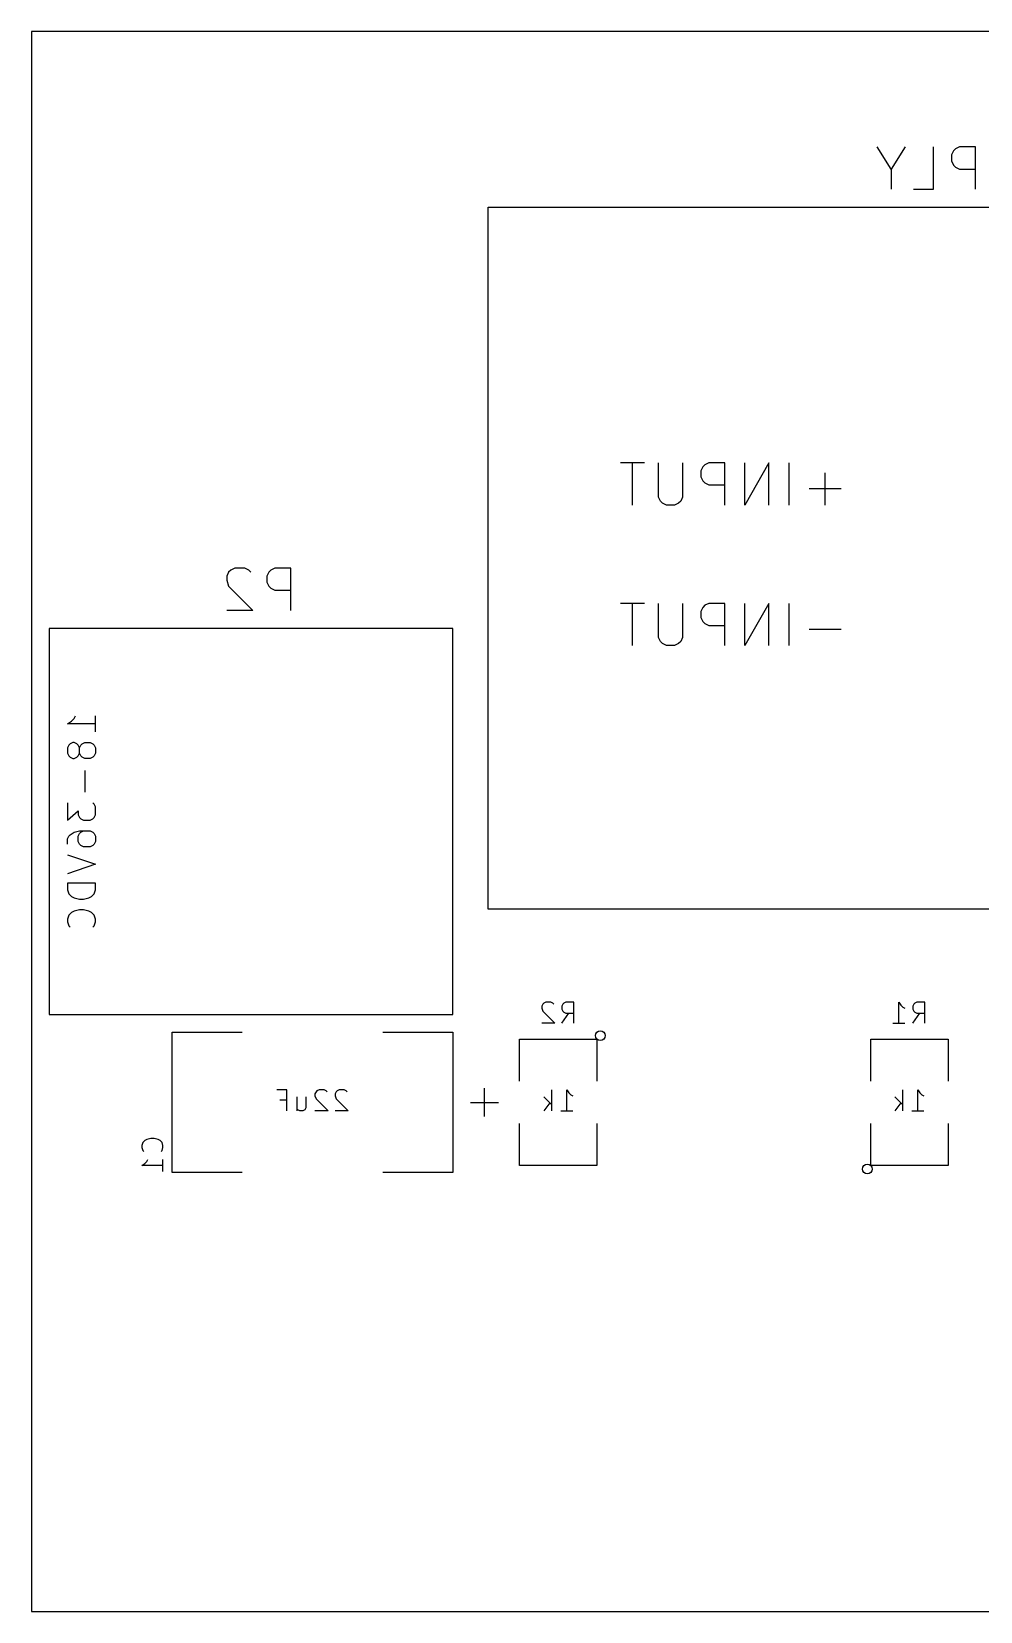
# Model space of a CAD drawing. Header units: inches. Extents: x 0 to 4.25, y 0 to 2.25.
# Drawn here: x 0 to 1.351, y 0 to 2.25 of the extents above; entities that cross this region are included whole.
import ezdxf

# ---------------------------------------------------------------- set-up
doc = ezdxf.new("R2010")
doc.units = ezdxf.units.IN
doc.layers.add('BLACK', color=1, linetype='CONTINUOUS')

msp = doc.modelspace()

# ---------------------------------------------------------------- linework, layer by layer
at = {"layer": 'BLACK'}
for p, q in [((0, 2.25), (0, 0)), ((4.25, 2.25), (0, 2.25)), ((1.2242, 2.0543), (1.2042, 2.0857)), ((1.2442, 2.0857), (1.2242, 2.0543)), ((1.2842, 2.0257), (1.2842, 2.0857)), ((1.3128, 2.08), (1.3099, 2.0743)), ((1.3099, 2.0743), (1.3099, 2.0657)), ((1.3156, 2.0829), (1.3128, 2.08)), ((1.3214, 2.0857), (1.3156, 2.0829)), ((1.3442, 2.0857), (1.3214, 2.0857)), ((1.3442, 2.0257), (1.3442, 2.0857)), ((1.2242, 2.0543), (1.2242, 2.0257)), ((1.3099, 2.0657), (1.3128, 2.06)), ((1.3128, 2.06), (1.3156, 2.0571)), ((1.3156, 2.0571), (1.3214, 2.0543)), ((1.3214, 2.0543), (1.3442, 2.0543)), ((1.2556, 2.0257), (1.2842, 2.0257)), ((0.65, 1), (0.65, 2)), ((0.65, 2), (2.65, 2)), ((0.8728, 1.6357), (0.8385, 1.6357)), ((0.8556, 1.5757), (0.8556, 1.6357)), ((0.8928, 1.5871), (0.8928, 1.6357)), ((0.9271, 1.6357), (0.9271, 1.5871)), ((0.9557, 1.63), (0.9528, 1.6243)), ((0.9528, 1.6243), (0.9528, 1.6157)), ((0.9585, 1.6329), (0.9557, 1.63)), ((0.9643, 1.6357), (0.9585, 1.6329)), ((0.9871, 1.6357), (0.9643, 1.6357)), ((0.9871, 1.5757), (0.9871, 1.6357)), ((1.05, 1.6357), (1.0157, 1.5757)), ((1.0157, 1.5757), (1.0157, 1.6357)), ((1.05, 1.5757), (1.05, 1.6357)), ((1.0786, 1.5757), (1.0786, 1.6357)), ((1.1301, 1.5757), (1.1301, 1.6214)), ((0.9528, 1.6157), (0.9557, 1.61)), ((0.9557, 1.61), (0.9585, 1.6071)), ((0.9585, 1.6071), (0.9643, 1.6043)), ((0.9643, 1.6043), (0.9871, 1.6043)), ((1.1529, 1.5986), (1.1072, 1.5986)), ((0.8957, 1.5814), (0.8928, 1.5871)), ((0.8985, 1.5786), (0.8957, 1.5814)), ((0.9043, 1.5757), (0.8985, 1.5786)), ((0.9157, 1.5757), (0.9043, 1.5757)), ((0.9214, 1.5786), (0.9157, 1.5757)), ((0.9243, 1.5814), (0.9214, 1.5786)), ((0.9271, 1.5871), (0.9243, 1.5814)), ((0.2892, 1.4857), (0.2835, 1.4829)), ((0.3035, 1.4857), (0.2892, 1.4857)), ((0.3092, 1.4829), (0.3035, 1.4857)), ((0.3464, 1.4857), (0.3406, 1.4829)), ((0.3692, 1.4857), (0.3464, 1.4857)), ((0.3692, 1.4257), (0.3692, 1.4857)), ((0.2806, 1.48), (0.2778, 1.4743)), ((0.2778, 1.4743), (0.2778, 1.4686)), ((0.2778, 1.4686), (0.2806, 1.46)), ((0.2835, 1.4829), (0.2806, 1.48)), ((0.3121, 1.48), (0.3092, 1.4829)), ((0.3378, 1.48), (0.3349, 1.4743)), ((0.3349, 1.4743), (0.3349, 1.4657)), ((0.3349, 1.4657), (0.3378, 1.46)), ((0.3406, 1.4829), (0.3378, 1.48)), ((0.2806, 1.46), (0.3149, 1.4257)), ((0.3378, 1.46), (0.3406, 1.4571)), ((0.3406, 1.4571), (0.3464, 1.4543)), ((0.3464, 1.4543), (0.3692, 1.4543)), ((0.3149, 1.4257), (0.2778, 1.4257)), ((0.8728, 1.4357), (0.8385, 1.4357)), ((0.8556, 1.3757), (0.8556, 1.4357)), ((0.8928, 1.3871), (0.8928, 1.4357)), ((0.9271, 1.4357), (0.9271, 1.3871)), ((0.9557, 1.43), (0.9528, 1.4243)), ((0.9528, 1.4243), (0.9528, 1.4157)), ((0.9585, 1.4329), (0.9557, 1.43)), ((0.9643, 1.4357), (0.9585, 1.4329)), ((0.9871, 1.4357), (0.9643, 1.4357)), ((0.9871, 1.3757), (0.9871, 1.4357)), ((1.05, 1.4357), (1.0157, 1.3757)), ((1.0157, 1.3757), (1.0157, 1.4357)), ((1.05, 1.3757), (1.05, 1.4357)), ((1.0786, 1.3757), (1.0786, 1.4357)), ((0.025, 1.4), (0.025, 0.85)), ((0.6, 1.4), (0.025, 1.4)), ((0.6, 0.85), (0.6, 1.4)), ((0.9528, 1.4157), (0.9557, 1.41)), ((0.9557, 1.41), (0.9585, 1.4071)), ((0.9585, 1.4071), (0.9643, 1.4043)), ((0.9643, 1.4043), (0.9871, 1.4043)), ((1.1529, 1.3986), (1.1072, 1.3986)), ((0.8957, 1.3814), (0.8928, 1.3871)), ((0.8985, 1.3786), (0.8957, 1.3814)), ((0.9043, 1.3757), (0.8985, 1.3786)), ((0.9157, 1.3757), (0.9043, 1.3757)), ((0.9214, 1.3786), (0.9157, 1.3757)), ((0.9243, 1.3814), (0.9214, 1.3786)), ((0.9271, 1.3871), (0.9243, 1.3814)), ((0.0512, 1.2641), (0.0569, 1.2679)), ((0.0912, 1.2641), (0.0512, 1.2641)), ((0.0569, 1.2679), (0.0607, 1.2717)), ((0.0607, 1.2717), (0.0626, 1.2755)), ((0.0912, 1.2526), (0.0912, 1.2755)), ((0.0531, 1.2336), (0.0512, 1.2298)), ((0.0512, 1.2298), (0.0512, 1.2221)), ((0.0512, 1.2221), (0.0531, 1.2183)), ((0.055, 1.2355), (0.0531, 1.2336)), ((0.0531, 1.2183), (0.055, 1.2164)), ((0.0588, 1.2374), (0.055, 1.2355)), ((0.055, 1.2164), (0.0588, 1.2145)), ((0.0607, 1.2374), (0.0588, 1.2374)), ((0.0645, 1.2355), (0.0607, 1.2374)), ((0.0607, 1.2145), (0.0645, 1.2164)), ((0.0664, 1.2336), (0.0645, 1.2355)), ((0.0645, 1.2164), (0.0664, 1.2183)), ((0.0683, 1.2298), (0.0664, 1.2336)), ((0.0664, 1.2183), (0.0683, 1.2221)), ((0.0683, 1.2298), (0.0702, 1.2336)), ((0.0683, 1.2221), (0.0683, 1.2298)), ((0.0702, 1.2183), (0.0683, 1.2221)), ((0.0702, 1.2336), (0.0721, 1.2355)), ((0.0721, 1.2164), (0.0702, 1.2183)), ((0.0721, 1.2355), (0.076, 1.2374)), ((0.076, 1.2145), (0.0721, 1.2164)), ((0.076, 1.2374), (0.0836, 1.2374)), ((0.0836, 1.2374), (0.0874, 1.2355)), ((0.0874, 1.2164), (0.0836, 1.2145)), ((0.0874, 1.2355), (0.0893, 1.2336)), ((0.0893, 1.2183), (0.0874, 1.2164)), ((0.0893, 1.2336), (0.0912, 1.2298)), ((0.0912, 1.2221), (0.0893, 1.2183)), ((0.0912, 1.2298), (0.0912, 1.2221)), ((0.0588, 1.2145), (0.0607, 1.2145)), ((0.0836, 1.2145), (0.076, 1.2145)), ((0.076, 1.1974), (0.076, 1.1669)), ((0.0512, 1.1517), (0.0512, 1.1269)), ((0.0893, 1.1498), (0.0874, 1.1517)), ((0.0912, 1.146), (0.0893, 1.1498)), ((0.0512, 1.1269), (0.0664, 1.1403)), ((0.0664, 1.1403), (0.0664, 1.1345)), ((0.0664, 1.1345), (0.0683, 1.1307)), ((0.0683, 1.1307), (0.0702, 1.1288)), ((0.0702, 1.1288), (0.074, 1.1269)), ((0.074, 1.1269), (0.0836, 1.1269)), ((0.0836, 1.1269), (0.0874, 1.1288)), ((0.0874, 1.1288), (0.0893, 1.1307)), ((0.0893, 1.1307), (0.0912, 1.1345)), ((0.0912, 1.1345), (0.0912, 1.146)), ((0.0512, 1.1003), (0.0531, 1.1041)), ((0.0531, 1.1041), (0.055, 1.106)), ((0.055, 1.106), (0.0607, 1.1098)), ((0.0607, 1.1098), (0.0683, 1.1117)), ((0.0664, 1.1041), (0.0683, 1.1079)), ((0.0664, 1.0964), (0.0664, 1.1041)), ((0.0683, 1.1117), (0.0836, 1.1117)), ((0.0683, 1.1079), (0.0702, 1.1098)), ((0.0702, 1.1098), (0.074, 1.1117)), ((0.0836, 1.1117), (0.0874, 1.1098)), ((0.0874, 1.1098), (0.0893, 1.1079)), ((0.0893, 1.1079), (0.0912, 1.1041)), ((0.0912, 1.1041), (0.0912, 1.0964)), ((0.0512, 1.0926), (0.0512, 1.1003)), ((0.0683, 1.0926), (0.0664, 1.0964)), ((0.0702, 1.0907), (0.0683, 1.0926)), ((0.074, 1.0888), (0.0702, 1.0907)), ((0.0836, 1.0888), (0.074, 1.0888)), ((0.0874, 1.0907), (0.0836, 1.0888)), ((0.0893, 1.0926), (0.0874, 1.0907)), ((0.0912, 1.0964), (0.0893, 1.0926)), ((0.0512, 1.0774), (0.0912, 1.0641)), ((0.0912, 1.0641), (0.0512, 1.0507)), ((0.0912, 1.0374), (0.0512, 1.0374)), ((0.0512, 1.0374), (0.0512, 1.0279)), ((0.0912, 1.0279), (0.0912, 1.0374)), ((0.0512, 1.0279), (0.0531, 1.0221)), ((0.0531, 1.0221), (0.0569, 1.0183)), ((0.0569, 1.0183), (0.0607, 1.0164)), ((0.0607, 1.0164), (0.0683, 1.0145)), ((0.0683, 1.0145), (0.074, 1.0145)), ((0.074, 1.0145), (0.0817, 1.0164)), ((0.0817, 1.0164), (0.0855, 1.0183)), ((0.0855, 1.0183), (0.0893, 1.0221)), ((0.0893, 1.0221), (0.0912, 1.0279)), ((0.0531, 0.9917), (0.0512, 0.9859)), ((0.0569, 0.9955), (0.0531, 0.9917)), ((0.0607, 0.9974), (0.0569, 0.9955)), ((0.0683, 0.9993), (0.0607, 0.9974)), ((0.074, 0.9993), (0.0683, 0.9993)), ((0.0817, 0.9974), (0.074, 0.9993)), ((0.0855, 0.9955), (0.0817, 0.9974)), ((0.0893, 0.9917), (0.0855, 0.9955)), ((0.0912, 0.9859), (0.0893, 0.9917)), ((2.65, 1), (0.65, 1)), ((0.0512, 0.9859), (0.0512, 0.9821)), ((0.0512, 0.9821), (0.0531, 0.9764)), ((0.0531, 0.9764), (0.055, 0.9745)), ((0.0874, 0.9745), (0.0893, 0.9764)), ((0.0893, 0.9764), (0.0912, 0.9821)), ((0.0912, 0.9821), (0.0912, 0.9859)), ((0.7279, 0.865), (0.7264, 0.8621)), ((0.7264, 0.8621), (0.7264, 0.8593)), ((0.7264, 0.8593), (0.7279, 0.855)), ((0.7293, 0.8664), (0.7279, 0.865)), ((0.7279, 0.855), (0.745, 0.8379)), ((0.7322, 0.8679), (0.7293, 0.8664)), ((0.7393, 0.8679), (0.7322, 0.8679)), ((0.7422, 0.8664), (0.7393, 0.8679)), ((0.7436, 0.865), (0.7422, 0.8664)), ((0.7564, 0.865), (0.755, 0.8621)), ((0.755, 0.8621), (0.755, 0.8579)), ((0.755, 0.8579), (0.7564, 0.855)), ((0.7579, 0.8664), (0.7564, 0.865)), ((0.7564, 0.855), (0.7579, 0.8536)), ((0.7607, 0.8679), (0.7579, 0.8664)), ((0.7722, 0.8679), (0.7607, 0.8679)), ((0.7722, 0.8379), (0.7722, 0.8679)), ((1.235, 0.8379), (1.235, 0.8679)), ((1.235, 0.8679), (1.2379, 0.8636)), ((1.2379, 0.8636), (1.2407, 0.8607)), ((1.2407, 0.8607), (1.2436, 0.8593)), ((1.2564, 0.865), (1.255, 0.8621)), ((1.255, 0.8621), (1.255, 0.8579)), ((1.255, 0.8579), (1.2564, 0.855)), ((1.2579, 0.8664), (1.2564, 0.865)), ((1.2564, 0.855), (1.2579, 0.8536)), ((1.2607, 0.8679), (1.2579, 0.8664)), ((1.2722, 0.8679), (1.2607, 0.8679)), ((1.2722, 0.8379), (1.2722, 0.8679)), ((0.025, 0.85), (0.6, 0.85)), ((0.745, 0.8379), (0.7264, 0.8379)), ((0.755, 0.8379), (0.765, 0.8521)), ((0.7579, 0.8536), (0.7607, 0.8521)), ((0.7607, 0.8521), (0.7722, 0.8521)), ((1.2264, 0.8379), (1.2436, 0.8379)), ((1.255, 0.8379), (1.265, 0.8521)), ((1.2579, 0.8536), (1.2607, 0.8521)), ((1.2607, 0.8521), (1.2722, 0.8521)), ((0.2, 0.625), (0.2, 0.825)), ((0.2, 0.825), (0.3, 0.825)), ((0.5, 0.825), (0.6, 0.825)), ((0.6, 0.825), (0.6, 0.625)), ((0.695, 0.755), (0.695, 0.815)), ((0.695, 0.815), (0.805, 0.815)), ((0.805, 0.815), (0.805, 0.755)), ((1.195, 0.755), (1.195, 0.815)), ((1.195, 0.815), (1.305, 0.815)), ((1.305, 0.815), (1.305, 0.755)), ((0.3636, 0.7429), (0.3493, 0.7429)), ((0.3636, 0.7129), (0.3636, 0.7429)), ((0.4093, 0.7429), (0.4064, 0.7414)), ((0.4164, 0.7429), (0.4093, 0.7429)), ((0.4193, 0.7414), (0.4164, 0.7429)), ((0.4379, 0.7429), (0.435, 0.7414)), ((0.445, 0.7429), (0.4379, 0.7429)), ((0.4479, 0.7414), (0.445, 0.7429)), ((0.645, 0.705), (0.645, 0.745)), ((0.7407, 0.7129), (0.7407, 0.7429)), ((0.7621, 0.7129), (0.7621, 0.7429)), ((0.7621, 0.7429), (0.765, 0.7386)), ((1.2407, 0.7129), (1.2407, 0.7429)), ((1.2621, 0.7129), (1.2621, 0.7429)), ((1.2621, 0.7429), (1.265, 0.7386)), ((0.3536, 0.7286), (0.3636, 0.7286)), ((0.3778, 0.7329), (0.3778, 0.7129)), ((0.3907, 0.7329), (0.3907, 0.7171)), ((0.405, 0.74), (0.4035, 0.7371)), ((0.4035, 0.7371), (0.4035, 0.7343)), ((0.4035, 0.7343), (0.405, 0.73)), ((0.4064, 0.7414), (0.405, 0.74)), ((0.405, 0.73), (0.4221, 0.7129)), ((0.4207, 0.74), (0.4193, 0.7414)), ((0.4336, 0.74), (0.4321, 0.7371)), ((0.4321, 0.7371), (0.4321, 0.7343)), ((0.4321, 0.7343), (0.4336, 0.73)), ((0.435, 0.7414), (0.4336, 0.74)), ((0.4336, 0.73), (0.4507, 0.7129)), ((0.4493, 0.74), (0.4479, 0.7414)), ((0.625, 0.725), (0.665, 0.725)), ((0.7292, 0.7329), (0.7407, 0.7214)), ((0.7378, 0.7243), (0.7292, 0.7129)), ((0.765, 0.7386), (0.7678, 0.7357)), ((0.7678, 0.7357), (0.7707, 0.7343)), ((1.2292, 0.7329), (1.2407, 0.7214)), ((1.2378, 0.7243), (1.2292, 0.7129)), ((1.265, 0.7386), (1.2678, 0.7357)), ((1.2678, 0.7357), (1.2707, 0.7343)), ((0.3792, 0.7143), (0.3778, 0.7157)), ((0.3821, 0.7129), (0.3792, 0.7143)), ((0.3864, 0.7129), (0.3821, 0.7129)), ((0.3892, 0.7143), (0.3864, 0.7129)), ((0.3907, 0.7171), (0.3892, 0.7143)), ((0.4221, 0.7129), (0.4035, 0.7129)), ((0.4507, 0.7129), (0.4321, 0.7129)), ((0.7535, 0.7129), (0.7707, 0.7129)), ((1.2535, 0.7129), (1.2707, 0.7129)), ((0.695, 0.635), (0.695, 0.695)), ((0.805, 0.695), (0.805, 0.635)), ((1.195, 0.635), (1.195, 0.695)), ((1.305, 0.695), (1.305, 0.635)), ((0.1586, 0.6679), (0.1571, 0.6636)), ((0.1571, 0.6636), (0.1571, 0.6607)), ((0.1571, 0.6607), (0.1586, 0.6564)), ((0.1614, 0.6707), (0.1586, 0.6679)), ((0.1586, 0.6564), (0.16, 0.655)), ((0.1643, 0.6722), (0.1614, 0.6707)), ((0.17, 0.6736), (0.1643, 0.6722)), ((0.1743, 0.6736), (0.17, 0.6736)), ((0.18, 0.6722), (0.1743, 0.6736)), ((0.1829, 0.6707), (0.18, 0.6722)), ((0.1857, 0.6679), (0.1829, 0.6707)), ((0.1843, 0.655), (0.1857, 0.6564)), ((0.1871, 0.6636), (0.1857, 0.6679)), ((0.1857, 0.6564), (0.1871, 0.6607)), ((0.1871, 0.6607), (0.1871, 0.6636)), ((0.1571, 0.635), (0.1614, 0.6379)), ((0.1871, 0.635), (0.1571, 0.635)), ((0.1614, 0.6379), (0.1643, 0.6407)), ((0.1643, 0.6407), (0.1657, 0.6436)), ((0.1871, 0.6264), (0.1871, 0.6436)), ((0.805, 0.635), (0.695, 0.635)), ((1.305, 0.635), (1.195, 0.635)), ((0.3, 0.625), (0.2, 0.625)), ((0.6, 0.625), (0.5, 0.625)), ((0, 0), (4.25, 0))]:
    msp.add_line(p, q, dxfattribs=at)
for centre in [(0.81, 0.82), (1.19, 0.63)]:
    msp.add_circle(centre, 0.007, dxfattribs=at)

doc.saveas('drawing.dxf')
